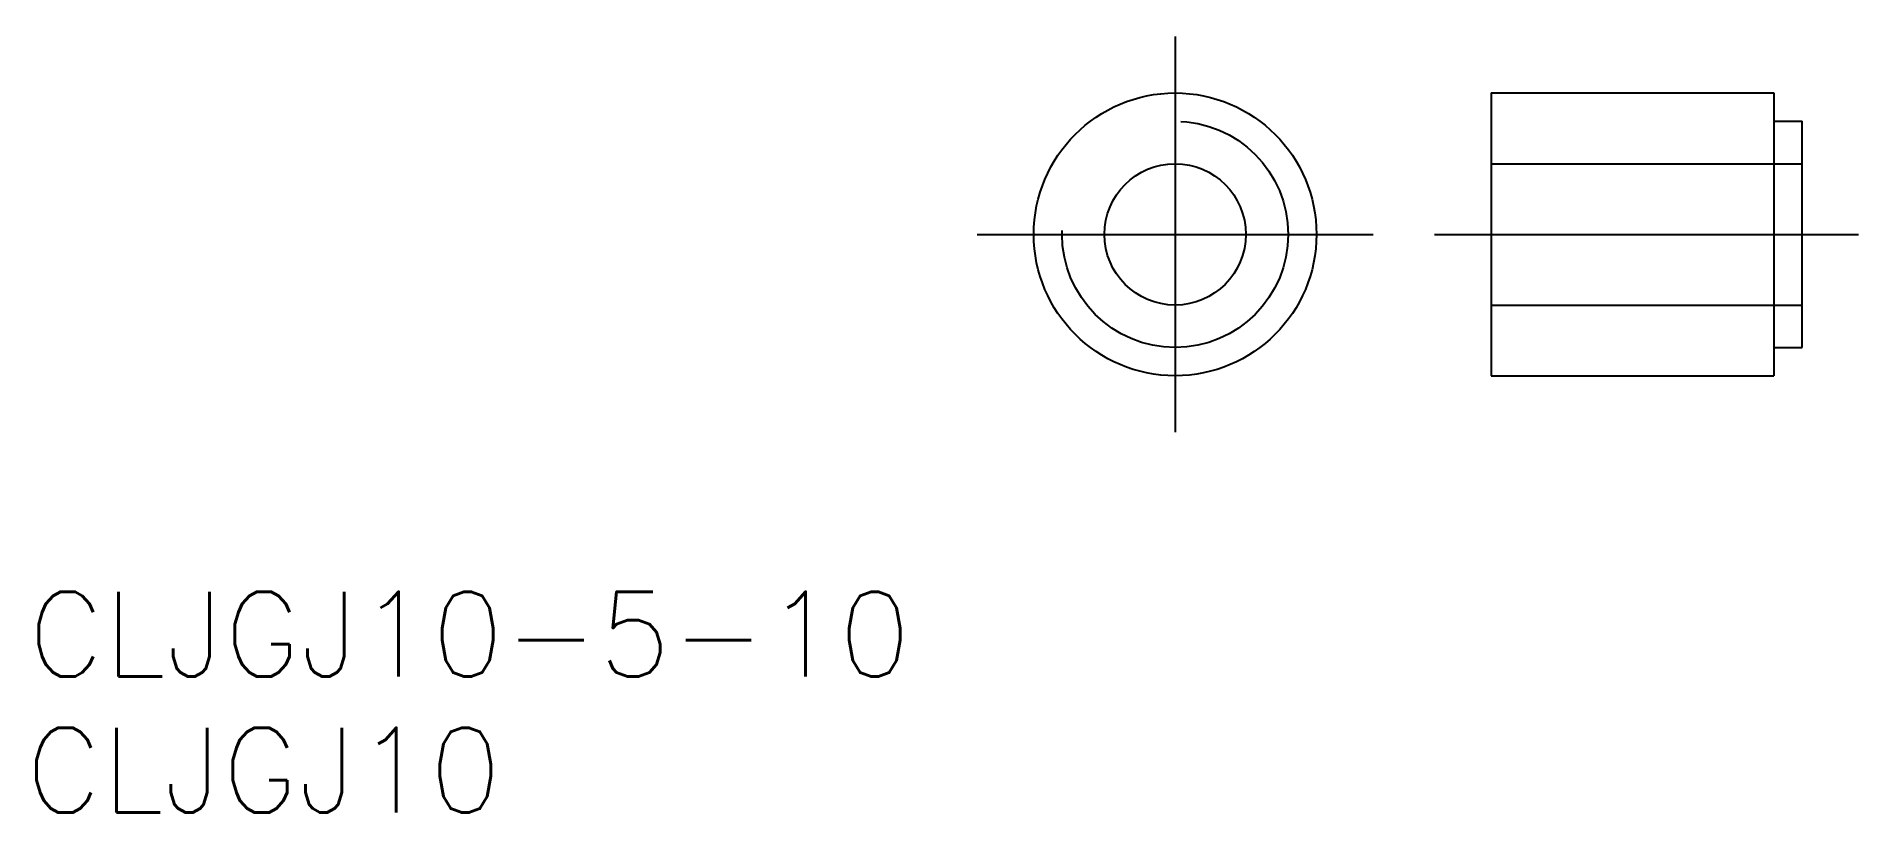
# Model space of a CAD drawing. Extents: x -40.3 to 24.2, y -20.4 to 7.
import ezdxf

# ---------------------------------------------------------------- set-up
doc = ezdxf.new("R2010")
doc.units = 0
doc.linetypes.add('CENTER', pattern=[50.8, 31.75, -6.35, 6.35, -6.35])
doc.linetypes.add('DASHED', pattern=[19.05, 12.7, -6.35])
doc.layers.get('0').update_dxf_attribs({"linetype": 'CONTINUOUS'})
doc.layers.add('CENTER', color=1, linetype='CENTER')
doc.styles.get("Standard").update_dxf_attribs({"font": 'txt.shx', "height": 3, "bigfont": 'bigfont.shx'})

msp = doc.modelspace()

# ---------------------------------------------------------------- linework, layer by layer
at = {"color": 7, "linetype": 'CONTINUOUS'}
for p, q in [((11.173, 5), (21.173, 5)), ((11.173, 5), (11.173, -5)), ((21.173, 5), (21.173, -5)), ((21.173, 4), (22.173, 4)), ((22.173, -4), (22.173, 4)), ((21.173, -4), (22.173, -4)), ((11.173, -5), (21.173, -5))]:
    msp.add_line(p, q, dxfattribs=at)
at = {"color": 3, "linetype": 'DASHED'}
for p, q in [((11.173, 2.5), (22.173, 2.5)), ((11.173, -2.5), (22.173, -2.5))]:
    msp.add_line(p, q, dxfattribs=at)
at = {"color": 7, "linetype": 'CONTINUOUS'}
for radius in [5, 2.5]:
    msp.add_circle((0, 0), radius, dxfattribs=at)
at = {"color": 3, "linetype": 'DASHED'}
msp.add_circle((0, 0), 4, dxfattribs=at)
at = {"layer": 'CENTER', "color": 1, "linetype": 'CENTER'}
for p, q in [((0, 7), (0, -7)), ((-7, 0), (7, 0)), ((9.173, 0), (24.173, 0))]:
    msp.add_line(p, q, dxfattribs=at)

# ---------------------------------------------------------------- texts
at = {"color": 7, "linetype": 'CONTINUOUS'}
for s, p in [('CLJGJ10-5-10', (-40.584, -15.642)), ('CLJGJ10', (-40.663, -20.449))]:
    msp.add_text(s, height=3, dxfattribs=at).set_placement(p)

doc.saveas('drawing.dxf')
